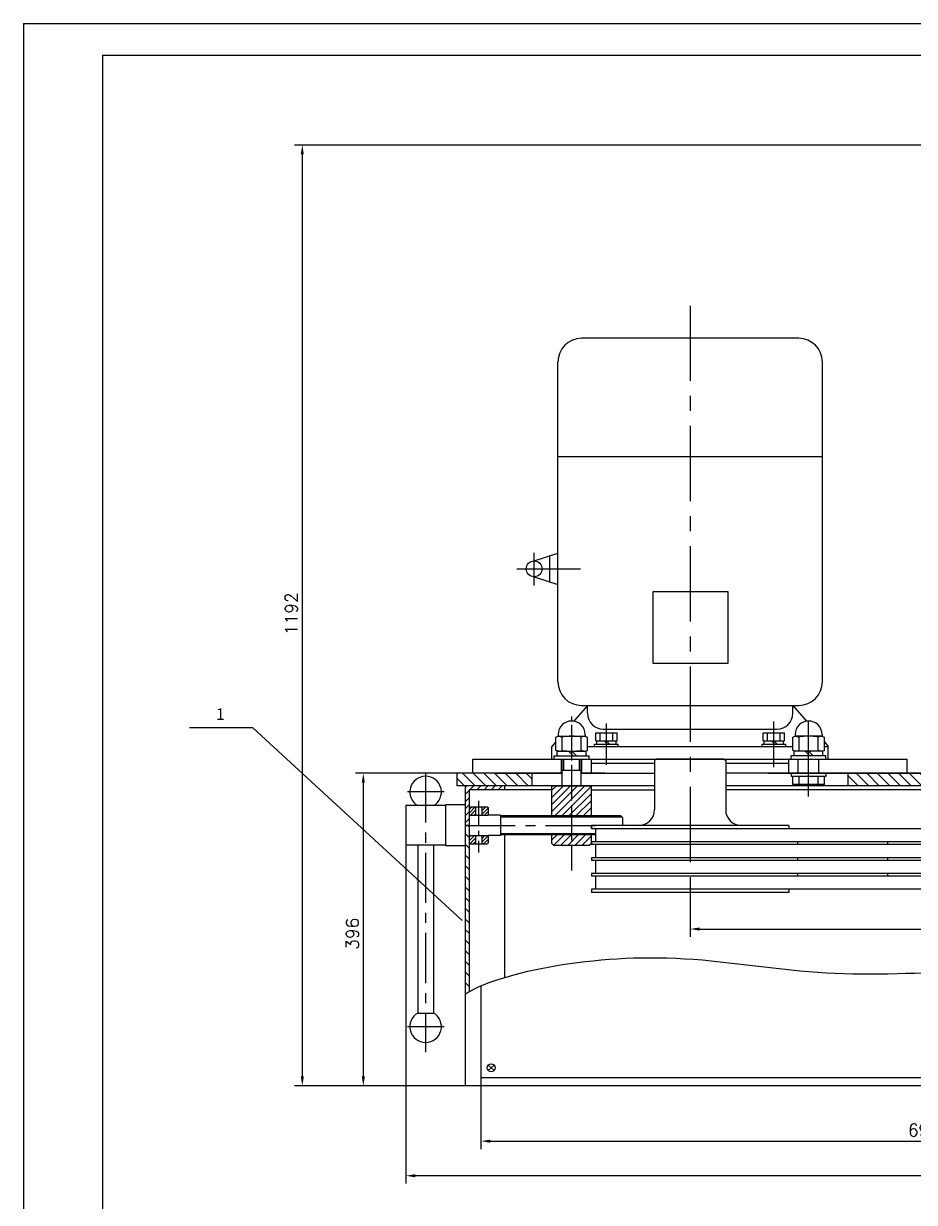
# Model space of a CAD drawing. Extents: x -2754 to 610, y -1664 to 712.
# Drawn here: x -2754 to -1626, y -782 to 712 of the extents above; entities that cross this region are included whole.
import ezdxf

# ---------------------------------------------------------------- set-up
doc = ezdxf.new("R2010")
doc.units = 0
doc.linetypes.add('CENTER', pattern=[50.8, 31.75, -6.35, 6.35, -6.35])
doc.layers.get('0').update_dxf_attribs({"linetype": 'CONTINUOUS'})
doc.layers.get('DEFPOINTS').update_dxf_attribs({"linetype": 'CONTINUOUS'})
doc.layers.add('PART', color=3, linetype='CONTINUOUS')
doc.layers.add('SMPEN_THICK', color=7, linetype='CONTINUOUS')
doc.styles.get("Standard").update_dxf_attribs({"font": 'txt.shx', "height": 14})
doc.dimstyles.get("Standard").update_dxf_attribs({"dimscale": 5, "dimtxt": 4.5, "dimasz": 5.5, "dimexe": 4.25, "dimexo": 0.625, "dimgap": 2.2, "dimtad": 1, "dimdec": 4, "dimlfac": -1, "dimdsep": 46, "dimlunit": 6, "dimtxsty": 'Standard', "dimcen": 2.5, "dimclrd": 2, "dimclre": 2, "dimclrt": 2, "dimadec": 0, "dimazin": 0, "dimtfac": 1, "dimtdec": 4, "dimtmove": 0, "dimatfit": 3, "dimfxl": 1, "dimtolj": 1, "dimtzin": 0, "dimarcsym": 0})

# ---------------------------------------------------------------- blocks, each defined once
blk = doc.blocks.new('*D3')
at = {"color": 2, "lineweight": -2, "transparency": 16777216}
for p, q in [((-2205.3, -237.9), (-2334.2, -237.9)), ((-2324.2, -621.9), (-2324.2, -249.9)), ((-2195.3, -633.9), (-2334.2, -633.9))]:
    blk.add_line(p, q, dxfattribs=at)
at = {"color": 2, "transparency": 16777216}
for points in [[(-2326.2, -249.9), (-2322.2, -249.9), (-2324.2, -237.9)], [(-2326.2, -621.9), (-2322.2, -621.9), (-2324.2, -633.9)]]:
    blk.add_solid(points, dxfattribs=at)
at = {"layer": 'DEFPOINTS', "color": 0, "transparency": 16777216}
for p in [(-2324.2, -237.9), (-2205.3, -237.9), (-2195.3, -633.9)]:
    blk.add_point(p, dxfattribs=at)
at = {"color": 2, "transparency": 16777216, "insert": (-2338.1, -441.2), "char_height": 15.8, "attachment_point": 5, "rotation": 90}
blk.add_mtext('\\A1;396', dxfattribs=at)
blk = doc.blocks.new('*D8')
at = {"color": 2, "lineweight": -2, "transparency": 16777216}
for p, q in [((-1910.3, -388.9), (-1910.3, -445.2)), ((-1210.3, -388.9), (-1210.3, -445.2)), ((-1898.3, -435.2), (-1222.3, -435.2))]:
    blk.add_line(p, q, dxfattribs=at)
at = {"color": 2, "transparency": 16777216}
for points in [[(-1898.3, -433.2), (-1898.3, -437.2), (-1910.3, -435.2)], [(-1222.3, -433.2), (-1222.3, -437.2), (-1210.3, -435.2)]]:
    blk.add_solid(points, dxfattribs=at)
at = {"layer": 'DEFPOINTS', "color": 0, "transparency": 16777216}
for p in [(-1910.3, -388.9), (-1210.3, -388.9), (-1210.3, -435.2)]:
    blk.add_point(p, dxfattribs=at)
at = {"color": 2, "transparency": 16777216, "insert": (-1541.4, -421.3), "char_height": 15.8, "attachment_point": 5}
blk.add_mtext('\\A1;700', dxfattribs=at)
blk = doc.blocks.new('*D11')
at = {"color": 2, "lineweight": -2, "transparency": 16777216}
for p, q in [((-226.2, 39.1), (-226.2, -757.7)), ((-2270.3, -328.9), (-2270.3, -757.7)), ((-238.2, -747.7), (-2258.3, -747.7))]:
    blk.add_line(p, q, dxfattribs=at)
at = {"color": 2, "transparency": 16777216}
for points in [[(-2258.3, -745.7), (-2258.3, -749.7), (-2270.3, -747.7)], [(-238.2, -745.7), (-238.2, -749.7), (-226.2, -747.7)]]:
    blk.add_solid(points, dxfattribs=at)
at = {"layer": 'DEFPOINTS', "color": 0, "transparency": 16777216}
for p in [(-226.2, 39.1), (-2270.3, -328.9), (-2270.3, -747.7)]:
    blk.add_point(p, dxfattribs=at)
at = {"color": 2, "transparency": 16777216, "insert": (-1218.9, -733.8), "char_height": 15.8, "attachment_point": 5}
blk.add_mtext('\\A1;2044', dxfattribs=at)
blk = doc.blocks.new('*D12')
at = {"color": 2, "lineweight": -2, "transparency": 16777216}
for p, q in [((-2175.3, -623.9), (-2175.3, -713.9)), ((-1480.3, -623.9), (-1480.3, -713.9)), ((-2163.3, -703.9), (-1492.3, -703.9))]:
    blk.add_line(p, q, dxfattribs=at)
at = {"color": 2, "transparency": 16777216}
for points in [[(-2163.3, -701.9), (-2163.3, -705.9), (-2175.3, -703.9)], [(-1492.3, -701.9), (-1492.3, -705.9), (-1480.3, -703.9)]]:
    blk.add_solid(points, dxfattribs=at)
at = {"layer": 'DEFPOINTS', "color": 0, "transparency": 16777216}
for p in [(-2175.3, -623.9), (-1480.3, -623.9), (-1480.3, -703.9)]:
    blk.add_point(p, dxfattribs=at)
at = {"color": 2, "transparency": 16777216, "insert": (-1614.1, -690), "char_height": 15.8, "attachment_point": 5}
blk.add_mtext('\\A1;695', dxfattribs=at)
blk = doc.blocks.new('*D13')
at = {"color": 2, "lineweight": -2, "transparency": 16777216}
for p, q in [((-1044, 558), (-2411.5, 558)), ((-2401.5, 546), (-2401.5, -621.9)), ((-2195.3, -633.9), (-2411.5, -633.9))]:
    blk.add_line(p, q, dxfattribs=at)
at = {"color": 2, "transparency": 16777216}
for points in [[(-2403.5, 546), (-2399.5, 546), (-2401.5, 558)], [(-2403.5, -621.9), (-2399.5, -621.9), (-2401.5, -633.9)]]:
    blk.add_solid(points, dxfattribs=at)
at = {"layer": 'DEFPOINTS', "color": 0, "transparency": 16777216}
for p in [(-1044, 558), (-2401.5, -633.9), (-2195.3, -633.9)]:
    blk.add_point(p, dxfattribs=at)
at = {"color": 2, "transparency": 16777216, "insert": (-2415.4, -35.8), "char_height": 15.8, "attachment_point": 5, "rotation": 90}
blk.add_mtext('\\A1;1192', dxfattribs=at)

msp = doc.modelspace()

# ---------------------------------------------------------------- hatches: boundary and pattern name
h = msp.add_hatch()
h.set_pattern_fill('ANSI31', color=256, scale=3, angle=90, style=0)
h.set_pattern_definition([(135, (-65.723, 0), (-6.73519, -6.73519), [])])
h.paths.add_polyline_path([(-950.31554, -253.87997), (-950.31554, -237.87997), (-973.56066, -237.87997), (-958.48084, -253.87997)])
h.paths.add_polyline_path([(-1006.5613, -237.87997), (-994.28281, -253.87997), (-958.48084, -253.87997), (-973.56066, -237.87997)])
h.paths.add_polyline_path([(-994.28281, -253.87997), (-1006.5613, -237.87997), (-1011.31554, -237.87997), (-1011.31554, -253.87997)])
h.paths.add_polyline_path([(-1029.31554, -253.87997), (-1029.31554, -237.87997), (-1045.31554, -237.87997), (-1045.31554, -253.87997)])
h.paths.add_polyline_path([(-1409.31554, -253.87997), (-1409.31554, -237.87997), (-1710.31554, -237.87997), (-1710.31554, -253.87997)])
h.paths.add_polyline_path([(-1391.31554, -253.87997), (-1375.31554, -253.87997), (-1375.31554, -237.87997), (-1391.31554, -237.87997)])
h.paths.add_polyline_path([(-2205.31554, -237.87997), (-2205.31554, -253.87997), (-2110.31554, -253.87997), (-2110.31554, -237.87997)])
h = msp.add_hatch()
h.set_pattern_fill('ANSI31', color=256, scale=2, style=0)
h.set_pattern_definition([(45, (9.2775, 0), (-4.490128, 4.490128), [])])
h.paths.add_polyline_path([(-2145.31554, -258.87997), (-2145.31554, -253.87997), (-2195.31554, -253.87997), (-2195.31554, -303.87997), (-2190.31554, -303.87997), (-2190.31554, -258.87997)])
h = msp.add_hatch()
h.set_pattern_fill('ANSI31', color=256, scale=2, style=0)
h.set_pattern_definition([(45, (-65.7225, 0), (-4.490128, 4.490128), [])])
h.paths.add_polyline_path([(-2060.31554, -253.87997), (-2085.31554, -253.87997), (-2085.31554, -291.87997), (-2060.31554, -291.87997)])
h.paths.add_polyline_path([(-2060.31554, -291.87997), (-2035.31554, -291.87997), (-2035.31554, -265.88495), (-2035.31554, -253.87997), (-2060.31554, -253.87997)])
h.paths.add_polyline_path([(-2060.31554, -315.87997), (-2060.31554, -322.58285), (-2060.31554, -328.87997), (-2037.31554, -328.87997), (-2035.31554, -326.87997), (-2035.31554, -315.87997)])
h.paths.add_polyline_path([(-2060.31554, -328.87997), (-2060.31554, -315.87997), (-2085.31554, -315.87997), (-2085.31554, -326.87997), (-2083.31554, -328.87997)])
h = msp.add_hatch()
h.set_pattern_fill('ANSI31', color=256, scale=3, angle=90, style=0)
h.set_pattern_definition([(135, (9.277, 0), (-6.735192, -6.735192), [])])
h.paths.add_polyline_path([(-2190.31554, -303.87997), (-2195.31554, -303.87997), (-2195.31554, -358.85024), (-2190.31554, -363.45834)])
edge = h.paths.add_edge_path()
edge.add_line((-2190.31554, -363.45834), (-2195.31554, -358.85024))
edge.add_line((-2195.31554, -358.85024), (-2195.31554, -517.6144))
edge.add_spline(control_points=[(-2195.31554, -517.6144), (-2193.64887, -517.24083), (-2191.98221, -516.86736), (-2190.31554, -516.49407)], knot_values=[5.0521899229, 5.0521899229, 5.0521899229, 5.0521899229, 10.1043707691, 10.1043707691, 10.1043707691, 10.1043707691], degree=3, periodic=0)
edge.add_line((-2190.31554, -516.49407), (-2190.31554, -363.45834))
at = {"layer": 'SMPEN_THICK'}
h = msp.add_hatch(dxfattribs=at)
h.set_pattern_fill('ANSI31', color=256, scale=25, style=0)
h.set_pattern_definition([(45, (-2569.7392, -636.755), (-2.209709, 2.209709), [])])
h.paths.add_polyline_path([(-2182.31554, -280.37997), (-2189.31554, -280.37997), (-2190.31554, -281.37997), (-2190.31554, -289.87997), (-2189.31554, -290.87997), (-2182.31554, -290.87997)])
h.paths.add_polyline_path([(-2166.31554, -281.37997), (-2167.31554, -280.37997), (-2174.31554, -280.37997), (-2174.31554, -290.87997), (-2167.31554, -290.87997), (-2166.31554, -289.87997)])
h.paths.add_polyline_path([(-2182.31554, -316.87997), (-2189.31554, -316.87997), (-2190.31554, -317.87997), (-2190.31554, -326.37997), (-2189.31554, -327.37997), (-2182.31554, -327.37997)])
h.paths.add_polyline_path([(-2166.31554, -317.87997), (-2167.31554, -316.87997), (-2174.31554, -316.87997), (-2174.31554, -327.37997), (-2167.31554, -327.37997), (-2166.31554, -326.37997)])

# ---------------------------------------------------------------- linework, layer by layer
at = {"color": 6}
for q in [(609.50936, 711.83857), (-2754.49064, -1664.16143)]:
    msp.add_line((-2754.49064, 711.83857), q, dxfattribs=at)
at = {"color": 4}
for p, q in [((-2654.49064, 671.83857), (-2654.49064, -1624.16143)), ((-2654.49064, 671.83857), (569.50936, 671.83857)), ((-1955.31554, -253.87997), (-2205.31554, -253.87997)), ((-2195.31554, -253.87997), (-2195.31554, -633.87997)), ((-2145.31554, -253.87997), (-2145.31554, -258.87997)), ((-1409.31554, -253.87997), (-1811.31554, -253.87997)), ((-2270.31554, -278.87997), (-2270.31554, -328.87997)), ((-2220.31554, -278.87997), (-2270.31554, -278.87997)), ((-2195.31554, -277.87997), (-2220.31554, -277.87997)), ((-2220.31554, -277.87997), (-2220.31554, -329.87997)), ((-2190.31554, -281.37997), (-2189.31554, -280.37997)), ((-2189.31554, -280.37997), (-2167.31554, -280.37997)), ((-2182.31554, -280.37997), (-2182.31554, -290.87997)), ((-2174.31554, -280.37997), (-2174.31554, -290.87997)), ((-2167.31554, -280.37997), (-2166.31554, -281.37997)), ((-2166.31554, -281.37997), (-2166.31554, -290.87997)), ((-2190.31554, -290.87997), (-2166.31554, -290.87997)), ((-2150.31554, -290.87997), (-2166.31554, -290.87997)), ((-2150.31554, -290.87997), (-2150.31554, -316.87997)), ((-2060.31554, -291.87997), (-2150.31554, -291.87997)), ((-1998.0103, -291.87997), (-2060.31554, -291.87997)), ((-1998.0103, -291.87997), (-2035.31554, -291.87997)), ((-1998.0103, -291.87997), (-1995.5103, -294.37997)), ((-1995.5103, -303.87997), (-1995.5103, -294.37997)), ((-2190.31554, -316.87997), (-2166.31554, -316.87997)), ((-2189.31554, -327.37997), (-2190.31554, -326.37997)), ((-2189.31554, -327.37997), (-2167.31554, -327.37997)), ((-2182.31554, -316.87997), (-2182.31554, -327.37997)), ((-2174.31554, -316.87997), (-2174.31554, -327.37997)), ((-2166.31554, -326.37997), (-2167.31554, -327.37997)), ((-2150.31554, -316.87997), (-2166.31554, -316.87997)), ((-2166.31554, -316.87997), (-2166.31554, -326.37997)), ((-2060.31554, -315.87997), (-2150.31554, -315.87997)), ((-2145.31554, -315.87997), (-2145.31554, -496.51453)), ((-2030.31554, -315.87997), (-2060.31554, -315.87997)), ((-2030.31554, -315.87997), (-2035.31554, -315.87997)), ((-1774.31554, -324.87997), (-1774.31554, -327.87997)), ((-1660.31554, -324.87997), (-1660.31554, -327.87997)), ((-2220.31554, -328.87997), (-2270.31554, -328.87997)), ((-2255.31554, -328.87997), (-2255.31554, -541.55946)), ((-2235.31554, -328.87997), (-2235.31554, -541.55946)), ((-2195.31554, -329.87997), (-2220.31554, -329.87997)), ((-1774.31554, -344.87997), (-1774.31554, -347.87997)), ((-1660.31554, -344.87997), (-1660.31554, -347.87997)), ((-1774.31554, -364.87997), (-1774.31554, -367.87997)), ((-1660.31554, -364.87997), (-1660.31554, -367.87997)), ((-2175.31554, -507.2198), (-2175.31554, -593.87997)), ((-2255.31554, -541.55946), (-2235.31554, -541.55946)), ((-2175.31554, -593.87997), (-2175.31554, -623.87997)), ((-2158.5872, -614.18476), (-2166.16702, -607.69154)), ((-2165.9823, -614.41217), (-2158.59392, -607.54087)), ((-1480.31554, -623.87997), (-2175.31554, -623.87997)), ((-1010.31554, -633.87997), (-2195.31554, -633.87997))]:
    msp.add_line(p, q, dxfattribs=at)
at = {"color": 7, "linetype": 'CENTER', "ltscale": 3}
msp.add_line((-1910.31554, 354.45965), (-1910.31554, -408.64468), dxfattribs=at)
for p, q in [((-2016.38156, -227.00288), (-2016.38156, -174.74956)), ((-1804.24952, -230.29199), (-1804.24952, -172.47119)), ((-2464.21619, -180.14772), (-2544.42011, -180.14772)), ((-2221.71384, -261.55946), (-2268.29633, -261.55946)), ((-2221.71384, -558.87997), (-2268.29633, -558.87997))]:
    msp.add_line(p, q)
at = {"color": 1}
msp.add_line((-2199.02507, -424.55289), (-2464.21619, -180.14772), dxfattribs=at)
at = {"color": 7, "linetype": 'CENTER', "ltscale": 2}
for p, q in [((-2245.31554, -236.88477), (-2245.31554, -591.21535)), ((-2195.22562, -303.87997), (-2021.164, -303.87997))]:
    msp.add_line(p, q, dxfattribs=at)
at = {"color": 4}
msp.add_circle((-2162.31554, -610.87997), 5, dxfattribs=at)
for centre, start, end in [((-2245.31554, -261.55946), 300, 240), ((-2245.31554, -558.87997), 120, 60)]:
    msp.add_arc(centre, 20, start, end, dxfattribs=at)
msp.add_open_spline([(-2195.31554, -517.6144), (-2156.54962, -492.11481), (-1983.22153, -453.93037), (-1689.46593, -507.44722), (-1433.42867, -467.17402), (-1204.17512, -514.63864), (-1082.32247, -462.61979), (-1033.1695, -462.87735), (-1010.31554, -465.94642)], degree=3, knots=[5.0521899229, 5.0521899229, 5.0521899229, 5.0521899229, 349.9122046089, 530.4315250383, 889.7390409055, 1122.5377957546, 1204.2113919194, 1274.3161154908, 1274.3161154908, 1274.3161154908, 1274.3161154908])
at = {"layer": 'DEFPOINTS', "color": 0, "linetype": 'ByBlock'}
msp.add_point((-1785.31554, -384.87997), dxfattribs=at)
at = {"layer": 'PART', "color": 5, "linetype": 'Continuous'}
for p, q in [((-2072.31554, -253.87997), (-2072.31554, -219.87997)), ((-2048.31554, -253.87997), (-2048.31554, -219.87997)), ((-2072.31554, -233.87997), (-2048.31554, -233.87997)), ((-2072.31554, -253.87997), (-2072.31554, -233.87997)), ((-2085.31554, -253.87997), (-2035.31554, -253.87997)), ((-2085.31554, -291.87997), (-2085.31554, -253.87997)), ((-2035.31554, -265.88495), (-2035.31554, -253.87997)), ((-2035.31554, -291.87997), (-2035.31554, -265.88495)), ((-2085.31554, -326.87997), (-2085.31554, -315.87997)), ((-2083.31554, -328.87997), (-2085.31554, -326.87997)), ((-2037.31554, -328.87997), (-2035.31554, -326.87997)), ((-2035.31554, -326.87997), (-2035.31554, -315.87997)), ((-2083.31554, -328.87997), (-2037.31554, -328.87997))]:
    msp.add_line(p, q, dxfattribs=at)
at = {"layer": 'SMPEN_THICK', "color": 4}
for p, q in [((-1772.81554, 313.12003), (-2047.81554, 313.12003)), ((-2077.81554, -121.87997), (-2077.81554, 283.12003)), ((-1742.81554, -121.87997), (-1742.81554, 283.12003)), ((-1742.81554, 163.12003), (-2077.81554, 163.12003)), ((-2107.81554, 31.12003), (-2077.81554, 41.12003)), ((-2087.81554, 4.45336), (-2087.81554, 37.78669)), ((-2107.81554, 11.12003), (-2077.81554, 1.12003)), ((-2040.31554, -151.87997), (-2057.6174, -171.87323)), ((-2047.81554, -151.87997), (-1772.81554, -151.87997)), ((-2040.31554, -161.87997), (-2040.31554, -151.87997)), ((-1780.31554, -161.87997), (-1780.31554, -151.87997)), ((-1780.31554, -151.87997), (-1763.01368, -171.87323)), ((-2076.31554, -190.87997), (-2080.31554, -191.95177)), ((-2080.31554, -208.80818), (-2080.31554, -191.95177)), ((-2077.31554, -188.65775), (-2077.31554, -191.14792)), ((-2077.31554, -190.87997), (-2043.31554, -190.87997)), ((-2076.31554, -190.87997), (-2072.31554, -191.95177)), ((-2072.31554, -208.80818), (-2072.31554, -191.95177)), ((-2044.31554, -190.87997), (-2048.31554, -191.95177)), ((-2048.31554, -208.80818), (-2048.31554, -191.95177)), ((-2044.31554, -190.87997), (-2040.31554, -191.95177)), ((-2043.31554, -188.65775), (-2043.31554, -191.14792)), ((-2040.31554, -208.80818), (-2040.31554, -191.95177)), ((-2029.88156, -186.77997), (-2002.88156, -186.77997)), ((-2029.88156, -196.77997), (-2029.88156, -186.77997)), ((-2024.38156, -196.77997), (-2024.38156, -186.77997)), ((-2020.31554, -181.87997), (-1800.31554, -181.87997)), ((-2008.38156, -196.77997), (-2008.38156, -186.77997)), ((-2002.88156, -196.77997), (-2002.88156, -186.77997)), ((-1817.74952, -196.77997), (-1817.74952, -186.77997)), ((-1817.74952, -186.77997), (-1790.74952, -186.77997)), ((-1812.24952, -196.77997), (-1812.24952, -186.77997)), ((-1796.24952, -196.77997), (-1796.24952, -186.77997)), ((-1790.74952, -196.77997), (-1790.74952, -186.77997)), ((-1776.31554, -190.87997), (-1780.31554, -191.95177)), ((-1780.31554, -208.80818), (-1780.31554, -191.95177)), ((-1777.31554, -188.65775), (-1777.31554, -191.14792)), ((-1743.31554, -190.87997), (-1777.31554, -190.87997)), ((-1776.31554, -190.87997), (-1772.31554, -191.95177)), ((-1772.31554, -208.80818), (-1772.31554, -191.95177)), ((-1744.31554, -190.87997), (-1748.31554, -191.95177)), ((-1748.31554, -208.80818), (-1748.31554, -191.95177)), ((-1744.31554, -190.87997), (-1740.31554, -191.95177)), ((-1743.31554, -188.65775), (-1743.31554, -191.14792)), ((-1740.31554, -208.80818), (-1740.31554, -191.95177)), ((-2080.31554, -198.10219), (-2085.31554, -203.87997)), ((-2085.31554, -219.87997), (-2085.31554, -203.87997)), ((-2076.31554, -209.87997), (-2080.31554, -208.80818)), ((-2076.31554, -209.87997), (-2072.31554, -208.80818)), ((-2044.31554, -209.87997), (-2048.31554, -208.80818)), ((-2044.31554, -209.87997), (-2040.31554, -208.80818)), ((-2040.31554, -203.87997), (-1780.31554, -203.87997)), ((-2031.38156, -200.87997), (-2001.38156, -200.87997)), ((-2031.38156, -203.87997), (-2031.38156, -200.87997)), ((-2029.88156, -196.77997), (-2002.88156, -196.77997)), ((-2028.58156, -200.87997), (-2028.58156, -196.77997)), ((-2019.19666, -196.77997), (-2015.13537, -200.87997)), ((-2016.38156, -196.77997), (-2012.32026, -200.87997)), ((-2004.18156, -200.87997), (-2004.18156, -196.77997)), ((-2001.38156, -203.87997), (-2001.38156, -200.87997)), ((-1819.24952, -200.87997), (-1789.24952, -200.87997)), ((-1819.24952, -203.87997), (-1819.24952, -200.87997)), ((-1817.74952, -196.77997), (-1790.74952, -196.77997)), ((-1816.44952, -200.87997), (-1816.44952, -196.77997)), ((-1807.07785, -196.77997), (-1802.97815, -200.87997)), ((-1804.24952, -196.77997), (-1800.14982, -200.87997)), ((-1792.04952, -200.87997), (-1792.04952, -196.77997)), ((-1789.24952, -203.87997), (-1789.24952, -200.87997)), ((-1776.31554, -209.87997), (-1780.31554, -208.80818)), ((-1776.31554, -209.87997), (-1772.31554, -208.80818)), ((-1744.31554, -209.87997), (-1748.31554, -208.80818)), ((-1744.31554, -209.87997), (-1740.31554, -208.80818)), ((-1740.31554, -198.10219), (-1735.31554, -203.87997)), ((-1740.31554, -203.87997), (-1735.31554, -203.87997)), ((-1735.31554, -219.87997), (-1735.31554, -203.87997)), ((-2185.31554, -219.87997), (-1635.31554, -219.87997)), ((-2185.31554, -237.87997), (-2185.31554, -219.87997)), ((-2082.31554, -215.87997), (-2038.31554, -215.87997)), ((-2082.31554, -219.87997), (-2082.31554, -215.87997)), ((-2078.56554, -215.87997), (-2078.56554, -209.87997)), ((-2078.56554, -209.87997), (-2042.06554, -209.87997)), ((-2073.31554, -237.87997), (-2073.31554, -219.87997)), ((-2058.58399, -215.90212), (-2064.53223, -209.87997)), ((-2054.3673, -215.90212), (-2060.31554, -209.87997)), ((-2047.31554, -237.87997), (-2047.31554, -219.87997)), ((-2042.06554, -215.87997), (-2042.06554, -209.87997)), ((-2038.31554, -219.87997), (-2038.31554, -215.87997)), ((-2035.31554, -237.87997), (-2035.31554, -219.87997)), ((-1953.31554, -219.87997), (-1955.31554, -221.87997)), ((-1955.31554, -221.87997), (-1955.31554, -283.87997)), ((-1931.31554, -219.87997), (-1953.31554, -219.87997)), ((-1867.31554, -219.87997), (-1931.31554, -219.87997)), ((-1867.31554, -219.87997), (-1865.31554, -221.87997)), ((-1865.31554, -221.87997), (-1865.31554, -283.87997)), ((-1785.31554, -237.87997), (-1785.31554, -219.87997)), ((-1782.31554, -219.87997), (-1782.31554, -215.87997)), ((-1738.31554, -215.87997), (-1782.31554, -215.87997)), ((-1742.06554, -209.87997), (-1778.56554, -209.87997)), ((-1778.56554, -215.87997), (-1778.56554, -209.87997)), ((-1773.31554, -237.87997), (-1773.31554, -219.87997)), ((-1764.52968, -209.87997), (-1758.61056, -215.87997)), ((-1760.31554, -209.87997), (-1754.39642, -215.87997)), ((-1747.31554, -237.87997), (-1747.31554, -219.87997)), ((-1742.06554, -215.87997), (-1742.06554, -209.87997)), ((-1738.31554, -219.87997), (-1738.31554, -215.87997)), ((-1635.31554, -237.87997), (-1635.31554, -219.87997)), ((-2205.31554, -253.87997), (-2205.31554, -237.87997)), ((-2073.31554, -237.87997), (-2205.31554, -237.87997)), ((-2156.31554, -237.87997), (-2073.31554, -237.87997)), ((-2110.31554, -253.87997), (-2110.31554, -237.87997)), ((-2018.31554, -237.87997), (-2047.31554, -237.87997)), ((-2047.31554, -237.87997), (-1955.31554, -237.87997)), ((-2035.31554, -224.87997), (-1955.31554, -224.87997)), ((-1865.31554, -224.87997), (-1785.31554, -224.87997)), ((-1409.31554, -237.87997), (-1865.31554, -237.87997)), ((-1811.31554, -237.87997), (-1506.31554, -237.87997)), ((-1782.31554, -237.87997), (-1782.31554, -241.87997)), ((-1738.31554, -237.87997), (-1738.31554, -241.87997)), ((-1710.31554, -253.87997), (-1710.31554, -237.87997)), ((-1738.31554, -241.87997), (-1782.31554, -241.87997)), ((-1780.31554, -252.07997), (-1780.31554, -241.87997)), ((-1740.31554, -252.07997), (-1780.31554, -252.07997)), ((-1772.31554, -252.07997), (-1772.31554, -241.87997)), ((-1748.31554, -252.07997), (-1748.31554, -241.87997)), ((-1740.31554, -252.07997), (-1740.31554, -241.87997)), ((-1955.31554, -253.87997), (-2205.31554, -253.87997)), ((-2190.31554, -258.87997), (-2190.31554, -514.56253)), ((-2085.31554, -258.87997), (-2190.31554, -258.87997)), ((-2035.31554, -258.87997), (-1955.31554, -258.87997)), ((-1409.31554, -253.87997), (-1865.31554, -253.87997)), ((-1289.31554, -258.87997), (-1865.31554, -258.87997)), ((-2190.31554, -303.87997), (-2195.31554, -303.87997)), ((-1910.31554, -303.87997), (-2035.31554, -303.87997)), ((-2035.31554, -303.87997), (-2035.31554, -307.87997)), ((-2035.31554, -307.87997), (-2035.31554, -303.87997)), ((-2035.31554, -307.87997), (-1079.31554, -307.87997)), ((-2030.31554, -307.87997), (-2030.31554, -324.87997)), ((-1785.31554, -303.87997), (-1910.31554, -303.87997)), ((-1785.31554, -303.87997), (-1785.31554, -307.87997)), ((-2035.31554, -324.87997), (-2035.31554, -327.87997)), ((-1079.31554, -324.87997), (-2035.31554, -324.87997)), ((-2035.31554, -327.87997), (-1079.31554, -327.87997)), ((-2030.31554, -327.87997), (-2030.31554, -344.87997)), ((-2035.31554, -344.87997), (-2035.31554, -347.87997)), ((-1079.31554, -344.87997), (-2035.31554, -344.87997)), ((-2035.31554, -347.87997), (-1079.31554, -347.87997)), ((-2030.31554, -347.87997), (-2030.31554, -364.87997)), ((-2035.31554, -364.87997), (-2035.31554, -367.87997)), ((-1079.31554, -364.87997), (-2035.31554, -364.87997)), ((-2035.31554, -367.87997), (-1079.31554, -367.87997)), ((-2030.31554, -367.87997), (-2030.31554, -384.87997)), ((-2035.31554, -384.87997), (-2035.31554, -388.87997)), ((-1079.31554, -384.87997), (-2035.31554, -384.87997)), ((-1785.31554, -384.87997), (-1785.31554, -388.87997)), ((-1785.31554, -388.87997), (-2035.31554, -388.87997))]:
    msp.add_line(p, q, dxfattribs=at)
at = {"layer": 'SMPEN_THICK', "linetype": 'CENTER', "ltscale": 3}
for p, q in [((-2107.81554, 0.07916), (-2107.81554, 41.47014)), ((-2129.72699, 21.12003), (-2049.01224, 21.12003)), ((-1760.31554, -267.138), (-1760.31554, -165.73486)), ((-1760.31554, -267.138), (-1760.31554, -165.73486))]:
    msp.add_line(p, q, dxfattribs=at)
at = {"layer": 'SMPEN_THICK', "linetype": 'CENTER'}
for p, q in [((-2060.31554, -361.1813), (-2060.31554, -165.83955)), ((-2060.31554, -322.58285), (-2060.31554, -165.83955)), ((-2178.31554, -272.70124), (-2178.31554, -338.1425))]:
    msp.add_line(p, q, dxfattribs=at)
at = {"layer": 'SMPEN_THICK'}
for p, q in [((-2070.31554, -233.87997), (-2070.31554, -219.87997)), ((-2050.31554, -233.87997), (-2050.31554, -219.87997)), ((-2060.31554, -293.37997), (-2150.31554, -293.37997)), ((-1996.5103, -293.37997), (-2060.31554, -293.37997)), ((-1997.5103, -293.37997), (-2035.31554, -293.37997)), ((-2060.31554, -314.37997), (-2150.31554, -314.37997)), ((-2030.31554, -314.37997), (-2060.31554, -314.37997)), ((-2030.31554, -314.37997), (-2035.31554, -314.37997))]:
    msp.add_line(p, q, dxfattribs=at)
at = {"layer": 'SMPEN_THICK', "color": 4}
msp.add_lwpolyline([(-1957.56718, -98.2592), (-1862.09167, -98.2592), (-1862.09167, -7.9673), (-1957.56718, -7.9673)], close=True, dxfattribs=at)
msp.add_circle((-2107.81554, 21.12003), 10, dxfattribs=at)
for centre, radius, start, end in [((-2047.81554, 283.12003), 30, 90, 180), ((-1772.81554, 283.12003), 30, 0, 90), ((-2047.81554, -121.87997), 30, 180, 270), ((-1772.81554, -121.87997), 30, 270, 0), ((-2020.31554, -161.87997), 20, 180, 270), ((-1800.31554, -161.87997), 20, 270, 0), ((-2060.31554, -188.65775), 17, 360, 180), ((-1760.31554, -188.65775), 17, 360, 180), ((-2060.31554, -258.59279), 67.71281, 79.79218128, 100.20781872), ((-1760.31554, -258.59279), 67.71281, 79.79218128, 100.20781872), ((-2060.31554, -142.16716), 67.71281, 259.79218128, 280.20781872), ((-1760.31554, -142.16716), 67.71281, 259.79218128, 280.20781872), ((-1975.31554, -283.87997), 20, 270, 0), ((-1845.31554, -283.87997), 20, 180, 270)]:
    msp.add_arc(centre, radius, start, end, dxfattribs=at)

# ---------------------------------------------------------------- texts
at = {"color": 2, "linetype": 'ByBlock', "insert": (-2505.28565, -162.70897), "char_height": 15, "attachment_point": 5}
msp.add_mtext('\\f仿宋_GB2312|b0|i0|c134|p49;1', dxfattribs=at)

# ---------------------------------------------------------------- dimensions: what is measured, and where the dimension line sits
dim = msp.add_linear_dim(base=(-2401.54934, -633.87997), p1=(-1044.01722, 557.9806), p2=(-2195.31554, -633.87997), angle=90, text='1192', dimstyle='Standard', override={"dimscale": 4, "dimtxt": 3.5, "dimasz": 3, "dimexe": 2.5, "dimexo": 0, "dimgap": 1.5, "dimlfac": 1, "dimlunit": 2, "dimcen": 0.09, "dimtp": 0.2, "dimtfac": 0.66667, "dimatfit": 2, "dimtvp": 5, "dimtzin": 8})
dim.commit()
dim.dimension.update_dxf_attribs({"geometry": '*D13', "text_midpoint": (-2401.54934, -35.78066), "dimtype": 160})
dim = msp.add_linear_dim(base=(-2270.31554, -747.74623), p1=(-226.20476, 39.12003), p2=(-2270.31554, -328.87997), text='2044', dimstyle='Standard', override={"dimscale": 4, "dimtxt": 3.5, "dimasz": 3, "dimexe": 2.5, "dimexo": 0, "dimgap": 1.5, "dimlfac": 1, "dimlunit": 2, "dimcen": 0.09, "dimtp": 0.2, "dimtfac": 0.66667, "dimatfit": 2, "dimtvp": 5, "dimtzin": 8})
dim.commit()
dim.dimension.update_dxf_attribs({"geometry": '*D11', "text_midpoint": (-1218.89023, -747.74623), "dimtype": 160})
dim = msp.add_linear_dim(base=(-2324.22399, -237.87997), p1=(-2195.31554, -633.87997), p2=(-2205.31554, -237.87997), angle=90, dimstyle='Standard', override={"dimscale": 4, "dimtxt": 3.5, "dimasz": 3, "dimexe": 2.5, "dimexo": 0, "dimgap": 1.5, "dimlfac": 1, "dimlunit": 2, "dimcen": 0.09, "dimtp": 0.2, "dimtfac": 0.66667, "dimatfit": 2, "dimtvp": 5, "dimtzin": 8})
dim.commit()
dim.dimension.update_dxf_attribs({"geometry": '*D3', "text_midpoint": (-2324.22399, -441.23918), "dimtype": 160})
for base, p1, p2, picture, middle in [((-1210.31554, -435.22735), (-1910.31554, -388.87997), (-1210.31554, -388.87997), '*D8', (-1541.41224, -435.22735)), ((-1480.31554, -703.88427), (-2175.31554, -623.87997), (-1480.31554, -623.87997), '*D12', (-1614.05249, -703.88427))]:
    dim = msp.add_linear_dim(base=base, p1=p1, p2=p2, dimstyle='Standard', override={"dimscale": 4, "dimtxt": 3.5, "dimasz": 3, "dimexe": 2.5, "dimexo": 0, "dimgap": 1.5, "dimlfac": 1, "dimlunit": 2, "dimcen": 0.09, "dimtp": 0.2, "dimtfac": 0.66667, "dimatfit": 2, "dimtvp": 5, "dimtzin": 8})
    dim.commit()
    dim.dimension.update_dxf_attribs({"geometry": picture, "text_midpoint": middle, "dimtype": 160})

doc.saveas('drawing.dxf')
